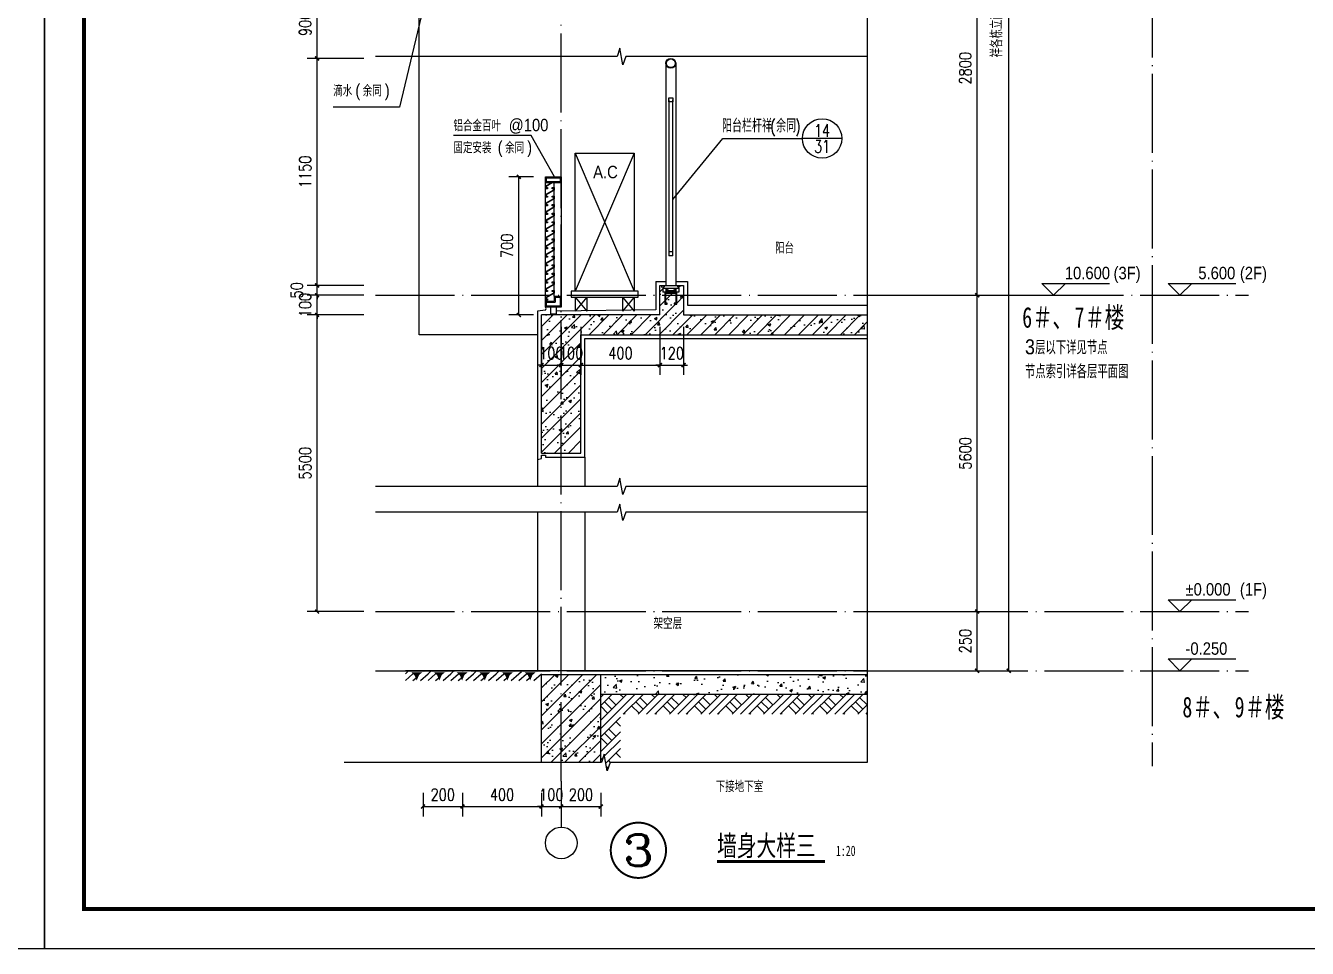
# Model space of a CAD drawing. Extents: x 718358 to 1668613, y -348838 to -159582.
# Drawn here: x 844363 to 850856, y -336671 to -331996 of the extents above; entities that cross this region are included whole.
import ezdxf
from ezdxf.enums import TextEntityAlignment as Align

# ---------------------------------------------------------------- set-up
doc = ezdxf.new("R2010")
doc.units = 0
doc.header["$LTSCALE"] = 1000
doc.linetypes.add('DOTE', pattern=[2.42, 2, -0.2, 0.02, -0.2])
for name, color, linetype in [('AXIS_TEXT', 7, 'Continuous'), ('PUB_TEXT', 10, 'Continuous'), ('建-可见线', 7, 'Continuous'), ('建-图例填充', 251, 'Continuous'), ('建-图框', 4, 'Continuous'), ('建-墙体', 2, 'Continuous'), ('建-尺寸', 73, 'Continuous'), ('建-引出', 3, 'Continuous'), ('建-房间名', 7, 'Continuous'), ('建-标高', 3, 'Continuous'), ('建-楼梯-护栏', 163, 'Continuous'), ('建-空调及空调洞', 70, 'Continuous'), ('建-符号', 3, 'Continuous'), ('建-符号说明', 7, 'Continuous'), ('建-索引', 3, 'Continuous'), ('建-轮廓线', 7, 'Continuous'), ('建-轴标', 3, 'Continuous'), ('建-轴网', 14, 'DOTE'), ('建-门窗剖', 4, 'Continuous'), ('建-阳台', 5, 'Continuous')]:
    doc.layers.add(name, color=color, linetype=linetype)
doc.styles.add('_TCH_DIM', font='gt单线西文.shx', dxfattribs={"width": 0.8, "bigfont": 'gt单线中文.shx'})
doc.styles.add('_TCH_LABEL', font='COMPLEX', dxfattribs={"bigfont": 'GBCBIG'})
doc.styles.add('_TCH_SPACE', font='gt单线西文.shx', dxfattribs={"width": 0.8, "height": 5, "bigfont": 'gt单线中文.shx'})
doc.styles.add('COMPLEX', font='COMPLEX')
doc.styles.add('DIM_FONT', font='SIMPLEX.shx', dxfattribs={"width": 0.8, "bigfont": 'GBCBIG.shx'})
doc.styles.add('黑体字', font='simhei.ttf', dxfattribs={"width": 0.7})
doc.dimstyles.new('DIMN20', dxfattribs={"dimscale": 0.2, "dimtxt": 300, "dimasz": 100, "dimexe": 250, "dimexo": 300, "dimgap": 150, "dimtad": 1, "dimdec": 0, "dimzin": 0, "dimdsep": 46, "dimtxsty": 'DIM_FONT', "dimblk": 'ARCHTICK', "dimcen": 0.09, "dimdle": 1, "dimclrt": 7, "dimazin": 2, "dimtfac": 1, "dimtdec": 0, "dimtix": 1, "dimtmove": 2, "dimatfit": 3, "dimldrblk": 'ARCHTICK', "dimfxl": 1, "dimtolj": 1, "dimtzin": 0, "dimarcsym": 0})

# ---------------------------------------------------------------- blocks, each defined once
blk = doc.blocks.new('ghgdfsdsa')
at = {"layer": '建-楼梯-护栏'}
for p, q in [((915644.9, -350305.3), (915644.9, -351430.3)), ((915694.9, -350305.3), (915694.9, -351430.3)), ((915659.9, -350490.3), (915659.9, -351280.3)), ((915679.9, -351280.3), (915679.9, -350490.3)), ((915679.9, -351260.3), (915659.9, -351260.3)), ((915679.9, -351280.3), (915659.9, -351280.3)), ((915639.9, -351430.3), (915629.9, -351445.3)), ((915629.9, -351445.3), (915629.9, -351465.3)), ((915629.9, -351445.3), (915709.9, -351445.3)), ((915709.9, -351465.3), (915629.9, -351465.3)), ((915639.9, -351430.3), (915699.9, -351430.3)), ((915644.9, -351445.3), (915644.9, -351465.3)), ((915644.9, -351450.3), (915644.9, -351455.3)), ((915644.9, -351460.3), (915644.9, -351465.3)), ((915649.9, -351449.2), (915649.9, -351465.3)), ((915654.9, -351452.1), (915654.9, -351465.3)), ((915659.9, -351454), (915659.9, -351465.3)), ((915664.9, -351455.1), (915664.9, -351465.3)), ((915669.9, -351455.5), (915669.9, -351465.3)), ((915674.9, -351455.1), (915674.9, -351465.3)), ((915679.9, -351454), (915679.9, -351465.3)), ((915684.9, -351452.1), (915684.9, -351465.3)), ((915689.9, -351449.2), (915689.9, -351465.3)), ((915694.9, -351445.3), (915694.9, -351465.3)), ((915694.9, -351450.3), (915694.9, -351455.3)), ((915694.9, -351460.3), (915694.9, -351465.3)), ((915699.9, -351430.3), (915709.9, -351445.3)), ((915709.9, -351445.3), (915709.9, -351465.3))]:
    blk.add_line(p, q, dxfattribs=at)
for points in [[(915659.9, -350480.3), (915679.9, -350480.3), (915679.9, -350500.3), (915659.9, -350500.3)], [(915687.4, -351525.3), (915699.9, -351525.3), (915699.9, -351465.3), (915639.9, -351465.3), (915639.9, -351525.3), (915652.4, -351525.3), (915652.4, -351520.3), (915644.9, -351520.3), (915644.9, -351470.3), (915694.9, -351470.3), (915694.9, -351520.3), (915687.4, -351520.3)]]:
    blk.add_lwpolyline(points, close=True, dxfattribs=at)
for radius in [25, 22]:
    blk.add_circle((915669.9, -350305.3), radius, dxfattribs=at)
blk = doc.blocks.new('edffd')
at = {"layer": '建-门窗剖'}
for p, q in [((462167.4, 66194.4), (462167.4, 66224.4)), ((462167.4, 66224.4), (462212.4, 66224.4)), ((462212.4, 66249.4), (462247.4, 66249.4)), ((462212.4, 66249.4), (462212.4, 66224.4)), ((462217.4, 66244.4), (462242.4, 66244.4)), ((462217.4, 66244.4), (462217.4, 66219.4)), ((462242.4, 66244.4), (462242.4, 66199.4)), ((462247.4, 66249.4), (462247.4, 66194.4)), ((462247.4, 66194.4), (462167.4, 66194.4)), ((462172.4, 66199.4), (462172.4, 66219.4)), ((462172.4, 66219.4), (462217.4, 66219.4)), ((462242.4, 66199.4), (462172.4, 66199.4)), ((462192.4, 66194.4), (462192.4, 66154.4)), ((462192.4, 66159.4), (462222.4, 66159.4)), ((462222.4, 66194.4), (462222.4, 66154.4))]:
    blk.add_line(p, q, dxfattribs=at)
blk = doc.blocks.new('5g')
at = {"layer": '建-轮廓线'}
blk.add_arc((467039.4, 67253.7), 9.28, 306.06425, 53.93575, dxfattribs=at)
at = {"layer": '建-门窗剖'}
for p, q in [((467044.9, 67891.2), (467044.9, 67921.2)), ((467044.9, 67921.2), (467124.9, 67921.2)), ((467049.9, 67896.2), (467049.9, 67916.2)), ((467049.9, 67916.2), (467119.9, 67916.2)), ((467119.9, 67916.2), (467119.9, 67896.2)), ((467124.9, 67921.2), (467124.9, 67891.2)), ((467044.9, 67291.2), (467044.9, 67891.2)), ((467124.9, 67891.2), (467044.9, 67891.2)), ((467119.9, 67896.2), (467049.9, 67896.2)), ((467089.9, 67316.2), (467089.9, 67891.2)), ((467124.9, 67891.2), (467124.9, 67316.2))]:
    blk.add_line(p, q, dxfattribs=at)
blk.add_lwpolyline([(467079.7, 67891.2), (467047.9, 67872.8), (467047.9, 67864.1), (467052.9, 67864.1), (467052.9, 67867.1), (467055.9, 67867.1), (467055.9, 67861.1), (467044.9, 67861.1), (467044.9, 67874.6), (467073.7, 67891.2)], dxfattribs=at)
for points in [[(467078.9, 67867.1), (467089.9, 67867.1), (467089.9, 67853.6), (467047.9, 67829.4), (467047.9, 67820.7), (467052.9, 67820.7), (467052.9, 67823.7), (467055.9, 67823.7), (467055.9, 67817.7), (467044.9, 67817.7), (467044.9, 67831.1), (467086.9, 67855.4), (467086.9, 67864.1), (467081.9, 67864.1), (467081.9, 67861.1), (467078.9, 67861.1)], [(467078.9, 67823.7), (467089.9, 67823.7), (467089.9, 67810.2), (467047.9, 67785.9), (467047.9, 67777.2), (467052.9, 67777.2), (467052.9, 67780.2), (467055.9, 67780.2), (467055.9, 67774.2), (467044.9, 67774.2), (467044.9, 67787.7), (467086.9, 67811.9), (467086.9, 67820.7), (467081.9, 67820.7), (467081.9, 67817.7), (467078.9, 67817.7)], [(467078.9, 67780.2), (467089.9, 67780.2), (467089.9, 67766.7), (467047.9, 67742.5), (467047.9, 67733.8), (467052.9, 67733.8), (467052.9, 67736.8), (467055.9, 67736.8), (467055.9, 67730.8), (467044.9, 67730.8), (467044.9, 67744.2), (467086.9, 67768.5), (467086.9, 67777.2), (467081.9, 67777.2), (467081.9, 67774.2), (467078.9, 67774.2)], [(467078.9, 67736.8), (467089.9, 67736.8), (467089.9, 67723.3), (467047.9, 67699), (467047.9, 67690.3), (467052.9, 67690.3), (467052.9, 67693.3), (467055.9, 67693.3), (467055.9, 67687.3), (467044.9, 67687.3), (467044.9, 67700.8), (467086.9, 67725), (467086.9, 67733.8), (467081.9, 67733.8), (467081.9, 67730.8), (467078.9, 67730.8)], [(467078.9, 67693.3), (467089.9, 67693.3), (467089.9, 67679.9), (467047.9, 67655.6), (467047.9, 67646.9), (467052.9, 67646.9), (467052.9, 67649.9), (467055.9, 67649.9), (467055.9, 67643.9), (467044.9, 67643.9), (467044.9, 67657.3), (467086.9, 67681.6), (467086.9, 67690.3), (467081.9, 67690.3), (467081.9, 67687.3), (467078.9, 67687.3)], [(467078.9, 67649.9), (467089.9, 67649.9), (467089.9, 67636.4), (467047.9, 67612.2), (467047.9, 67603.4), (467052.9, 67603.4), (467052.9, 67606.4), (467055.9, 67606.4), (467055.9, 67600.4), (467044.9, 67600.4), (467044.9, 67613.9), (467086.9, 67638.1), (467086.9, 67646.9), (467081.9, 67646.9), (467081.9, 67643.9), (467078.9, 67643.9)], [(467078.9, 67606.4), (467089.9, 67606.4), (467089.9, 67593), (467047.9, 67568.7), (467047.9, 67560), (467052.9, 67560), (467052.9, 67563), (467055.9, 67563), (467055.9, 67557), (467044.9, 67557), (467044.9, 67570.4), (467086.9, 67594.7), (467086.9, 67603.4), (467081.9, 67603.4), (467081.9, 67600.4), (467078.9, 67600.4)], [(467078.9, 67563), (467089.9, 67563), (467089.9, 67549.5), (467047.9, 67525.3), (467047.9, 67516.5), (467052.9, 67516.5), (467052.9, 67519.5), (467055.9, 67519.5), (467055.9, 67513.5), (467044.9, 67513.5), (467044.9, 67527), (467086.9, 67551.3), (467086.9, 67560), (467081.9, 67560), (467081.9, 67557), (467078.9, 67557)], [(467078.9, 67519.5), (467089.9, 67519.5), (467089.9, 67506.1), (467047.9, 67481.8), (467047.9, 67473.1), (467052.9, 67473.1), (467052.9, 67476.1), (467055.9, 67476.1), (467055.9, 67470.1), (467044.9, 67470.1), (467044.9, 67483.6), (467086.9, 67507.8), (467086.9, 67516.5), (467081.9, 67516.5), (467081.9, 67513.5), (467078.9, 67513.5)], [(467078.9, 67476.1), (467089.9, 67476.1), (467089.9, 67462.6), (467047.9, 67438.4), (467047.9, 67429.6), (467052.9, 67429.6), (467052.9, 67432.6), (467055.9, 67432.6), (467055.9, 67426.6), (467044.9, 67426.6), (467044.9, 67440.1), (467086.9, 67464.4), (467086.9, 67473.1), (467081.9, 67473.1), (467081.9, 67470.1), (467078.9, 67470.1)], [(467078.9, 67432.6), (467089.9, 67432.6), (467089.9, 67419.2), (467047.9, 67394.9), (467047.9, 67386.2), (467052.9, 67386.2), (467052.9, 67389.2), (467055.9, 67389.2), (467055.9, 67383.2), (467044.9, 67383.2), (467044.9, 67396.7), (467086.9, 67420.9), (467086.9, 67429.6), (467081.9, 67429.6), (467081.9, 67426.6), (467078.9, 67426.6)], [(467078.9, 67389.2), (467089.9, 67389.2), (467089.9, 67375.7), (467047.9, 67351.5), (467047.9, 67342.8), (467052.9, 67342.8), (467052.9, 67345.8), (467055.9, 67345.8), (467055.9, 67339.8), (467044.9, 67339.8), (467044.9, 67353.2), (467086.9, 67377.5), (467086.9, 67386.2), (467081.9, 67386.2), (467081.9, 67383.2), (467078.9, 67383.2)], [(467078.9, 67345.8), (467089.9, 67345.8), (467089.9, 67332.3), (467047.9, 67308), (467047.9, 67299.3), (467052.9, 67299.3), (467052.9, 67302.3), (467055.9, 67302.3), (467055.9, 67296.3), (467044.9, 67296.3), (467044.9, 67309.8), (467086.9, 67334), (467086.9, 67342.8), (467081.9, 67342.8), (467081.9, 67339.8), (467078.9, 67339.8)]]:
    blk.add_lwpolyline(points, close=True, dxfattribs=at)
at = {"layer": '建-阳台'}
blk.add_blockref('edffd', (4877.5, 1066.8), dxfattribs=at)
blk = doc.blocks.new('A$C79397209')
at = {"layer": '建-空调及空调洞'}
for p, q in [((0, 0), (-300, -700)), ((-300, 0), (0, -700)), ((-300, 0), (0, 0)), ((-300, -700), (-300, 0)), ((0, 0), (0, -700)), ((-320, -700), (-320, -730)), ((20, -700), (-320, -700)), ((0, -700), (-300, -700)), ((20, -730), (20, -700)), ((-320, -730), (20, -730)), ((-240, -730), (-300, -800)), ((-300, -730), (-240, -800)), ((-300, -730), (-300, -800)), ((-240, -730), (-240, -800)), ((-60, -730), (0, -800)), ((-60, -730), (-59.9, -800)), ((0, -730), (-59.9, -800)), ((0, -730), (0, -800))]:
    blk.add_line(p, q, dxfattribs=at)
at = {"layer": '建-空调及空调洞', "style": '_TCH_DIM', "width": 0.888889}
blk.add_text('A.C', height=63, dxfattribs=at).set_placement((-208.3, -127.2))
blk = doc.blocks.new('_ArchTick')
at = {"color": 0, "linetype": 'ByBlock', "const_width": 0.4}
blk.add_lwpolyline([(-0.5, -0.5), (0.5, 0.5)], dxfattribs=at)
blk = doc.blocks.new('*D1476')
at = {"layer": 'Defpoints', "color": 0, "transparency": 16777216}
for p in [(848726.5, -334964.6), (849183.2, -334964.6), (848726.5, -335264.6)]:
    blk.add_point(p, dxfattribs=at)
at = {"layer": '建-尺寸', "color": 0, "lineweight": -2, "transparency": 16777216}
for p, q in [((848786.5, -334964.6), (849233.2, -334964.6)), ((849183.2, -335264.8), (849183.2, -334964.4)), ((848786.5, -335264.6), (849233.2, -335264.6))]:
    blk.add_line(p, q, dxfattribs=at)
at = {"layer": '建-尺寸', "color": 0, "lineweight": -2, "transparency": 16777216, "xscale": 20, "yscale": 20, "zscale": 20}
for p, rotation in [((849183.2, -334964.6), 90), ((849183.2, -335264.6), 270)]:
    blk.add_blockref('_ArchTick', p, dxfattribs=dict(at, rotation=rotation))
at = {"layer": '建-尺寸', "color": 7, "transparency": 16777216, "insert": (849123.2, -335114.6), "char_height": 60, "attachment_point": 5, "rotation": 90, "style": 'DIM_FONT'}
blk.add_mtext('\\A1;250', dxfattribs=at)
blk = doc.blocks.new('*D1477')
at = {"layer": 'Defpoints', "color": 0, "transparency": 16777216}
for p in [(848726.5, -333361.9), (849183.2, -333361.9), (848726.5, -334964.6)]:
    blk.add_point(p, dxfattribs=at)
at = {"layer": '建-尺寸', "color": 0, "lineweight": -2, "transparency": 16777216}
for p, q in [((848786.5, -333361.9), (849233.2, -333361.9)), ((849183.2, -334964.8), (849183.2, -333361.7)), ((848786.5, -334964.6), (849233.2, -334964.6))]:
    blk.add_line(p, q, dxfattribs=at)
at = {"layer": '建-尺寸', "color": 0, "lineweight": -2, "transparency": 16777216, "xscale": 20, "yscale": 20, "zscale": 20}
for p, rotation in [((849183.2, -333361.9), 90), ((849183.2, -334964.6), 270)]:
    blk.add_blockref('_ArchTick', p, dxfattribs=dict(at, rotation=rotation))
at = {"layer": '建-尺寸', "color": 7, "transparency": 16777216, "insert": (849123.2, -334163.3), "char_height": 60, "attachment_point": 5, "rotation": 90, "style": 'DIM_FONT'}
blk.add_mtext('\\A1;5600', dxfattribs=at)
blk = doc.blocks.new('*D1478')
at = {"layer": 'Defpoints', "color": 0, "transparency": 16777216}
for p in [(848726.5, -331061.9), (849183.2, -331061.9), (848726.5, -333361.9)]:
    blk.add_point(p, dxfattribs=at)
at = {"layer": '建-尺寸', "color": 0, "lineweight": -2, "transparency": 16777216}
for p, q in [((848786.5, -331061.9), (849233.2, -331061.9)), ((849183.2, -333362.1), (849183.2, -331061.7)), ((848786.5, -333361.9), (849233.2, -333361.9))]:
    blk.add_line(p, q, dxfattribs=at)
at = {"layer": '建-尺寸', "color": 0, "lineweight": -2, "transparency": 16777216, "xscale": 20, "yscale": 20, "zscale": 20}
for p, rotation in [((849183.2, -331061.9), 90), ((849183.2, -333361.9), 270)]:
    blk.add_blockref('_ArchTick', p, dxfattribs=dict(at, rotation=rotation))
at = {"layer": '建-尺寸', "color": 7, "transparency": 16777216, "insert": (849123.2, -332211.9), "char_height": 60, "attachment_point": 5, "rotation": 90, "style": 'DIM_FONT'}
blk.add_mtext('\\A1;2800', dxfattribs=at)
blk = doc.blocks.new('*D1495')
at = {"layer": 'Defpoints', "color": 0, "transparency": 16777216}
for p in [(848726.5, -328761.9), (849343.2, -328761.9), (848726.5, -335264.6)]:
    blk.add_point(p, dxfattribs=at)
at = {"layer": '建-尺寸', "color": 0, "lineweight": -2, "transparency": 16777216}
for p, q in [((848786.5, -328761.9), (849393.2, -328761.9)), ((849343.2, -335264.8), (849343.2, -328761.7)), ((848786.5, -335264.6), (849393.2, -335264.6))]:
    blk.add_line(p, q, dxfattribs=at)
at = {"layer": '建-尺寸', "color": 0, "lineweight": -2, "transparency": 16777216, "xscale": 20, "yscale": 20, "zscale": 20}
for p, rotation in [((849343.2, -328761.9), 90), ((849343.2, -335264.6), 270)]:
    blk.add_blockref('_ArchTick', p, dxfattribs=dict(at, rotation=rotation))
at = {"layer": '建-尺寸', "color": 7, "transparency": 16777216, "insert": (849281.2, -332013.3), "char_height": 60, "attachment_point": 5, "rotation": 90, "style": 'DIM_FONT'}
blk.add_mtext('\\A1;祥各栋立面图', dxfattribs=at)
blk = doc.blocks.new('*D1499')
at = {"layer": 'Defpoints', "color": 0, "transparency": 16777216}
for p in [(845839.7, -333461.9), (846136.4, -333461.9), (846136.4, -334964.6)]:
    blk.add_point(p, dxfattribs=at)
at = {"layer": '建-尺寸', "color": 0, "lineweight": -2, "transparency": 16777216}
for p, q in [((846076.4, -333461.9), (845789.7, -333461.9)), ((845839.7, -334964.8), (845839.7, -333461.7)), ((846076.4, -334964.6), (845789.7, -334964.6))]:
    blk.add_line(p, q, dxfattribs=at)
at = {"layer": '建-尺寸', "color": 0, "lineweight": -2, "transparency": 16777216, "xscale": 20, "yscale": 20, "zscale": 20}
for p, rotation in [((845839.7, -333461.9), 90), ((845839.7, -334964.6), 270)]:
    blk.add_blockref('_ArchTick', p, dxfattribs=dict(at, rotation=rotation))
at = {"layer": '建-尺寸', "color": 7, "transparency": 16777216, "insert": (845779.7, -334213.3), "char_height": 60, "attachment_point": 5, "rotation": 90, "style": 'DIM_FONT'}
blk.add_mtext('\\A1;5500', dxfattribs=at)
blk = doc.blocks.new('*D1500')
at = {"layer": 'Defpoints', "color": 0, "transparency": 16777216}
for p in [(845839.7, -333361.9), (846136.4, -333361.9), (846136.4, -333461.9)]:
    blk.add_point(p, dxfattribs=at)
at = {"layer": '建-尺寸', "color": 0, "lineweight": -2, "transparency": 16777216}
for p, q in [((846076.4, -333361.9), (845789.7, -333361.9)), ((845839.7, -333361.9), (845839.7, -333341.9)), ((845839.7, -333461.9), (845839.7, -333361.9)), ((846076.4, -333461.9), (845789.7, -333461.9)), ((845839.7, -333461.9), (845839.7, -333481.9))]:
    blk.add_line(p, q, dxfattribs=at)
at = {"layer": '建-尺寸', "color": 0, "lineweight": -2, "transparency": 16777216, "xscale": 20, "yscale": 20, "zscale": 20}
for p, rotation in [((845839.7, -333361.9), 270), ((845839.7, -333461.9), 90)]:
    blk.add_blockref('_ArchTick', p, dxfattribs=dict(at, rotation=rotation))
at = {"layer": '建-尺寸', "color": 7, "transparency": 16777216, "insert": (845779.7, -333411.9), "char_height": 60, "attachment_point": 5, "rotation": 90, "style": 'DIM_FONT'}
blk.add_mtext('\\A1;100', dxfattribs=at)
blk = doc.blocks.new('*D1501')
at = {"layer": 'Defpoints', "color": 0, "transparency": 16777216}
for p in [(845839.7, -333311.9), (846136.4, -333311.9), (846136.4, -333361.9)]:
    blk.add_point(p, dxfattribs=at)
at = {"layer": '建-尺寸', "color": 0, "lineweight": -2, "transparency": 16777216}
for p, q in [((845839.7, -333311.9), (845839.7, -333291.9)), ((846076.4, -333311.9), (845789.7, -333311.9)), ((846076.4, -333361.9), (845789.7, -333361.9)), ((845839.7, -333361.9), (845839.7, -333311.9)), ((845839.7, -333361.9), (845839.7, -333381.9))]:
    blk.add_line(p, q, dxfattribs=at)
at = {"layer": '建-尺寸', "color": 0, "lineweight": -2, "transparency": 16777216, "xscale": 20, "yscale": 20, "zscale": 20}
for p, rotation in [((845839.7, -333311.9), 270), ((845839.7, -333361.9), 90)]:
    blk.add_blockref('_ArchTick', p, dxfattribs=dict(at, rotation=rotation))
at = {"layer": '建-尺寸', "color": 7, "transparency": 16777216, "insert": (845736.7, -333336.9), "char_height": 60, "attachment_point": 5, "rotation": 90, "style": 'DIM_FONT'}
blk.add_mtext('\\A1;50', dxfattribs=at)
blk = doc.blocks.new('*D1502')
at = {"layer": 'Defpoints', "color": 0, "transparency": 16777216}
for p in [(845839.7, -332161.9), (846136.4, -332161.9), (846136.4, -333311.9)]:
    blk.add_point(p, dxfattribs=at)
at = {"layer": '建-尺寸', "color": 0, "lineweight": -2, "transparency": 16777216}
for p, q in [((846076.4, -332161.9), (845789.7, -332161.9)), ((845839.7, -333312.1), (845839.7, -332161.7)), ((846076.4, -333311.9), (845789.7, -333311.9))]:
    blk.add_line(p, q, dxfattribs=at)
at = {"layer": '建-尺寸', "color": 0, "lineweight": -2, "transparency": 16777216, "xscale": 20, "yscale": 20, "zscale": 20}
for p, rotation in [((845839.7, -332161.9), 90), ((845839.7, -333311.9), 270)]:
    blk.add_blockref('_ArchTick', p, dxfattribs=dict(at, rotation=rotation))
at = {"layer": '建-尺寸', "color": 7, "transparency": 16777216, "insert": (845779.7, -332736.9), "char_height": 60, "attachment_point": 5, "rotation": 90, "style": 'DIM_FONT'}
blk.add_mtext('\\A1;1150', dxfattribs=at)
blk = doc.blocks.new('*D1503')
at = {"layer": 'Defpoints', "color": 0, "transparency": 16777216}
for p in [(845839.7, -331811.9), (846136.4, -331811.9), (846136.4, -332161.9)]:
    blk.add_point(p, dxfattribs=at)
at = {"layer": '建-尺寸', "color": 0, "lineweight": -2, "transparency": 16777216}
for p, q in [((846076.4, -331811.9), (845789.7, -331811.9)), ((845839.7, -332162.1), (845839.7, -331811.7)), ((846076.4, -332161.9), (845789.7, -332161.9))]:
    blk.add_line(p, q, dxfattribs=at)
at = {"layer": '建-尺寸', "color": 0, "lineweight": -2, "transparency": 16777216, "xscale": 20, "yscale": 20, "zscale": 20}
for p, rotation in [((845839.7, -331811.9), 90), ((845839.7, -332161.9), 270)]:
    blk.add_blockref('_ArchTick', p, dxfattribs=dict(at, rotation=rotation))
at = {"layer": '建-尺寸', "color": 7, "transparency": 16777216, "insert": (845779.7, -331986.9), "char_height": 60, "attachment_point": 5, "rotation": 90, "style": 'DIM_FONT'}
blk.add_mtext('\\A1;900', dxfattribs=at)
blk = doc.blocks.new('*D1536')
at = {"layer": 'Defpoints', "color": 0, "transparency": 16777216}
for p in [(846861.6, -332761.9), (846996.3, -332761.9), (846996.3, -333461.9)]:
    blk.add_point(p, dxfattribs=at)
at = {"layer": '建-尺寸', "color": 0, "lineweight": -2, "transparency": 16777216}
for p, q in [((846936.3, -332761.9), (846811.6, -332761.9)), ((846861.6, -333462.1), (846861.6, -332761.7)), ((846936.3, -333461.9), (846811.6, -333461.9))]:
    blk.add_line(p, q, dxfattribs=at)
at = {"layer": '建-尺寸', "color": 0, "lineweight": -2, "transparency": 16777216, "xscale": 20, "yscale": 20, "zscale": 20}
for p, rotation in [((846861.6, -332761.9), 90), ((846861.6, -333461.9), 270)]:
    blk.add_blockref('_ArchTick', p, dxfattribs=dict(at, rotation=rotation))
at = {"layer": '建-尺寸', "color": 7, "transparency": 16777216, "insert": (846801.6, -333111.9), "char_height": 60, "attachment_point": 5, "rotation": 90, "style": 'DIM_FONT'}
blk.add_mtext('\\A1;700', dxfattribs=at)
blk = doc.blocks.new('$LinePat$00000015')
for p, q in [((0, -90), (71, -19)), ((0, -300), (211, -89)), ((210, -300), (286, -224)), ((420, -300), (630, -90))]:
    blk.add_line(p, q)
for points in [[(0, 0), (630, 0), (168, -45), (462, -45)], [(168, -45), (462, -45), (252, -132), (378, -132)], [(252, -132), (378, -132), (315, -300)]]:
    blk.add_solid(points)
blk = doc.blocks.new('*D1538')
at = {"layer": 'Defpoints', "color": 0, "transparency": 16777216}
for p in [(847076.3, -335824), (847276.3, -335824), (847276.3, -335952.6)]:
    blk.add_point(p, dxfattribs=at)
at = {"layer": '建-尺寸', "color": 0, "lineweight": -2, "transparency": 16777216}
for p, q in [((847076.3, -335884), (847076.3, -336002.6)), ((847276.3, -335884), (847276.3, -336002.6)), ((847076.1, -335952.6), (847276.5, -335952.6))]:
    blk.add_line(p, q, dxfattribs=at)
at = {"layer": '建-尺寸', "color": 0, "lineweight": -2, "transparency": 16777216, "xscale": 20, "yscale": 20, "zscale": 20, "rotation": 180}
blk.add_blockref('_ArchTick', (847076.3, -335952.6), dxfattribs=at)
at = {"layer": '建-尺寸', "color": 0, "lineweight": -2, "transparency": 16777216, "xscale": 20, "yscale": 20, "zscale": 20}
blk.add_blockref('_ArchTick', (847276.3, -335952.6), dxfattribs=at)
at = {"layer": '建-尺寸', "color": 7, "transparency": 16777216, "insert": (847176.3, -335892.6), "char_height": 60, "attachment_point": 5, "style": 'DIM_FONT'}
blk.add_mtext('\\A1;200', dxfattribs=at)
blk = doc.blocks.new('*D1539')
at = {"layer": 'Defpoints', "color": 0, "transparency": 16777216}
for p in [(846976.3, -335824), (847076.3, -335824), (847076.3, -335952.6)]:
    blk.add_point(p, dxfattribs=at)
at = {"layer": '建-尺寸', "color": 0, "lineweight": -2, "transparency": 16777216}
for p, q in [((846976.3, -335884), (846976.3, -336002.6)), ((847076.3, -335884), (847076.3, -336002.6)), ((846976.3, -335952.6), (846956.3, -335952.6)), ((846976.3, -335952.6), (847076.3, -335952.6)), ((847076.3, -335952.6), (847096.3, -335952.6))]:
    blk.add_line(p, q, dxfattribs=at)
at = {"layer": '建-尺寸', "color": 0, "lineweight": -2, "transparency": 16777216, "xscale": 20, "yscale": 20, "zscale": 20}
blk.add_blockref('_ArchTick', (846976.3, -335952.6), dxfattribs=at)
at = {"layer": '建-尺寸', "color": 0, "lineweight": -2, "transparency": 16777216, "xscale": 20, "yscale": 20, "zscale": 20, "rotation": 180}
blk.add_blockref('_ArchTick', (847076.3, -335952.6), dxfattribs=at)
at = {"layer": '建-尺寸', "color": 7, "transparency": 16777216, "insert": (847026.3, -335892.6), "char_height": 60, "attachment_point": 5, "style": 'DIM_FONT'}
blk.add_mtext('\\A1;100', dxfattribs=at)
blk = doc.blocks.new('*D1540')
at = {"layer": 'Defpoints', "color": 0, "transparency": 16777216}
for p in [(846576.3, -335824), (846976.3, -335824), (846976.3, -335952.6)]:
    blk.add_point(p, dxfattribs=at)
at = {"layer": '建-尺寸', "color": 0, "lineweight": -2, "transparency": 16777216}
for p, q in [((846576.3, -335884), (846576.3, -336002.6)), ((846976.3, -335884), (846976.3, -336002.6)), ((846576.1, -335952.6), (846976.5, -335952.6))]:
    blk.add_line(p, q, dxfattribs=at)
at = {"layer": '建-尺寸', "color": 0, "lineweight": -2, "transparency": 16777216, "xscale": 20, "yscale": 20, "zscale": 20, "rotation": 180}
blk.add_blockref('_ArchTick', (846576.3, -335952.6), dxfattribs=at)
at = {"layer": '建-尺寸', "color": 0, "lineweight": -2, "transparency": 16777216, "xscale": 20, "yscale": 20, "zscale": 20}
blk.add_blockref('_ArchTick', (846976.3, -335952.6), dxfattribs=at)
at = {"layer": '建-尺寸', "color": 7, "transparency": 16777216, "insert": (846776.3, -335892.6), "char_height": 60, "attachment_point": 5, "style": 'DIM_FONT'}
blk.add_mtext('\\A1;400', dxfattribs=at)
blk = doc.blocks.new('*D1541')
at = {"layer": 'Defpoints', "color": 0, "transparency": 16777216}
for p in [(846376.3, -335824), (846576.3, -335824), (846576.3, -335952.6)]:
    blk.add_point(p, dxfattribs=at)
at = {"layer": '建-尺寸', "color": 0, "lineweight": -2, "transparency": 16777216}
for p, q in [((846376.3, -335884), (846376.3, -336002.6)), ((846576.3, -335884), (846576.3, -336002.6)), ((846376.1, -335952.6), (846576.5, -335952.6))]:
    blk.add_line(p, q, dxfattribs=at)
at = {"layer": '建-尺寸', "color": 0, "lineweight": -2, "transparency": 16777216, "xscale": 20, "yscale": 20, "zscale": 20, "rotation": 180}
blk.add_blockref('_ArchTick', (846376.3, -335952.6), dxfattribs=at)
at = {"layer": '建-尺寸', "color": 0, "lineweight": -2, "transparency": 16777216, "xscale": 20, "yscale": 20, "zscale": 20}
blk.add_blockref('_ArchTick', (846576.3, -335952.6), dxfattribs=at)
at = {"layer": '建-尺寸', "color": 7, "transparency": 16777216, "insert": (846476.3, -335892.6), "char_height": 60, "attachment_point": 5, "style": 'DIM_FONT'}
blk.add_mtext('\\A1;200', dxfattribs=at)
blk = doc.blocks.new('_AXISO')
blk.add_circle((0, 0), 0.5)
at = {"layer": 'AXIS_TEXT', "style": 'COMPLEX', "width": 1.041667}
blk.add_attdef('A', text='', height=0.56, dxfattribs=at).set_placement((-0.25, -0.28), (0.25, -0.28), align=Align.FIT)
blk = doc.blocks.new('*D2894')
at = {"layer": 'Defpoints', "color": 0, "transparency": 16777216}
for p in [(846976.3, -333461.9), (847076.3, -333461.9), (847076.3, -333715.7)]:
    blk.add_point(p, dxfattribs=at)
at = {"layer": '建-尺寸', "color": 0, "lineweight": -2, "transparency": 16777216}
for p, q in [((846976.3, -333521.9), (846976.3, -333765.7)), ((847076.3, -333521.9), (847076.3, -333765.7)), ((846976.3, -333715.7), (846956.3, -333715.7)), ((846976.3, -333715.7), (847076.3, -333715.7)), ((847076.3, -333715.7), (847096.3, -333715.7))]:
    blk.add_line(p, q, dxfattribs=at)
at = {"layer": '建-尺寸', "color": 0, "lineweight": -2, "transparency": 16777216, "xscale": 20, "yscale": 20, "zscale": 20}
blk.add_blockref('_ArchTick', (846976.3, -333715.7), dxfattribs=at)
at = {"layer": '建-尺寸', "color": 0, "lineweight": -2, "transparency": 16777216, "xscale": 20, "yscale": 20, "zscale": 20, "rotation": 180}
blk.add_blockref('_ArchTick', (847076.3, -333715.7), dxfattribs=at)
at = {"layer": '建-尺寸', "color": 7, "transparency": 16777216, "insert": (847026.3, -333655.7), "char_height": 60, "attachment_point": 5, "style": 'DIM_FONT'}
blk.add_mtext('\\A1;100', dxfattribs=at)
blk = doc.blocks.new('*D2895')
at = {"layer": 'Defpoints', "color": 0, "transparency": 16777216}
for p in [(847076.3, -333461.9), (847176.3, -333461.9), (847176.3, -333715.7)]:
    blk.add_point(p, dxfattribs=at)
at = {"layer": '建-尺寸', "color": 0, "lineweight": -2, "transparency": 16777216}
for p, q in [((847076.3, -333521.9), (847076.3, -333765.7)), ((847176.3, -333521.9), (847176.3, -333765.7)), ((847076.3, -333715.7), (847056.3, -333715.7)), ((847076.3, -333715.7), (847176.3, -333715.7)), ((847176.3, -333715.7), (847196.3, -333715.7))]:
    blk.add_line(p, q, dxfattribs=at)
at = {"layer": '建-尺寸', "color": 0, "lineweight": -2, "transparency": 16777216, "xscale": 20, "yscale": 20, "zscale": 20}
blk.add_blockref('_ArchTick', (847076.3, -333715.7), dxfattribs=at)
at = {"layer": '建-尺寸', "color": 0, "lineweight": -2, "transparency": 16777216, "xscale": 20, "yscale": 20, "zscale": 20, "rotation": 180}
blk.add_blockref('_ArchTick', (847176.3, -333715.7), dxfattribs=at)
at = {"layer": '建-尺寸', "color": 7, "transparency": 16777216, "insert": (847126.3, -333655.7), "char_height": 60, "attachment_point": 5, "style": 'DIM_FONT'}
blk.add_mtext('\\A1;100', dxfattribs=at)
blk = doc.blocks.new('*D2896')
at = {"layer": 'Defpoints', "color": 0, "transparency": 16777216}
for p in [(847176.3, -333461.9), (847576.3, -333461.9), (847576.3, -333715.7)]:
    blk.add_point(p, dxfattribs=at)
at = {"layer": '建-尺寸', "color": 0, "lineweight": -2, "transparency": 16777216}
for p, q in [((847176.3, -333521.9), (847176.3, -333765.7)), ((847576.3, -333521.9), (847576.3, -333765.7)), ((847176.1, -333715.7), (847576.5, -333715.7))]:
    blk.add_line(p, q, dxfattribs=at)
at = {"layer": '建-尺寸', "color": 0, "lineweight": -2, "transparency": 16777216, "xscale": 20, "yscale": 20, "zscale": 20, "rotation": 180}
blk.add_blockref('_ArchTick', (847176.3, -333715.7), dxfattribs=at)
at = {"layer": '建-尺寸', "color": 0, "lineweight": -2, "transparency": 16777216, "xscale": 20, "yscale": 20, "zscale": 20}
blk.add_blockref('_ArchTick', (847576.3, -333715.7), dxfattribs=at)
at = {"layer": '建-尺寸', "color": 7, "transparency": 16777216, "insert": (847376.3, -333655.7), "char_height": 60, "attachment_point": 5, "style": 'DIM_FONT'}
blk.add_mtext('\\A1;400', dxfattribs=at)
blk = doc.blocks.new('*D2897')
at = {"layer": 'Defpoints', "color": 0, "transparency": 16777216}
for p in [(847576.3, -333461.9), (847696.3, -333461.9), (847696.3, -333715.7)]:
    blk.add_point(p, dxfattribs=at)
at = {"layer": '建-尺寸', "color": 0, "lineweight": -2, "transparency": 16777216}
for p, q in [((847576.3, -333521.9), (847576.3, -333765.7)), ((847696.3, -333521.9), (847696.3, -333765.7)), ((847576.3, -333715.7), (847556.3, -333715.7)), ((847576.3, -333715.7), (847696.3, -333715.7)), ((847696.3, -333715.7), (847716.3, -333715.7))]:
    blk.add_line(p, q, dxfattribs=at)
at = {"layer": '建-尺寸', "color": 0, "lineweight": -2, "transparency": 16777216, "xscale": 20, "yscale": 20, "zscale": 20}
blk.add_blockref('_ArchTick', (847576.3, -333715.7), dxfattribs=at)
at = {"layer": '建-尺寸', "color": 0, "lineweight": -2, "transparency": 16777216, "xscale": 20, "yscale": 20, "zscale": 20, "rotation": 180}
blk.add_blockref('_ArchTick', (847696.3, -333715.7), dxfattribs=at)
at = {"layer": '建-尺寸', "color": 7, "transparency": 16777216, "insert": (847636.3, -333655.7), "char_height": 60, "attachment_point": 5, "style": 'DIM_FONT'}
blk.add_mtext('\\A1;120', dxfattribs=at)

msp = doc.modelspace()

# ---------------------------------------------------------------- hatches: boundary and pattern name
at = {"layer": '建-图例填充'}
h = msp.add_hatch(dxfattribs=at)
h.set_pattern_fill('钢筋混凝土', color=256, scale=20, style=0)
h.set_pattern_definition([(45, (-512.56, 0), (-35.355339, 35.355339), []), (50, (-512.56, 0), (143.452037, -12.550427), [15, -165]), (355, (-512.56, 0), (-27.750267, 150.438427), [12, -132]), (100.4514, (-500.6, -1.05), (115.701876, 137.887908), [12.748038, -140.228422]), (46.1842, (-512.56, 40), (213.44821, -33.103803), [22.5, -247.5]), (96.6356, (-494.77, 37.24), (186.93254, 194.823574), [19.12206, -210.3426]), (351.1842, (-512.56, 40), (186.93239, 194.82372), [18, -198]), (21, (-492.56, 30), (119.38141, -80.523778), [15, -165]), (326, (-492.56, 30), (48.663066, 145.03001), [12, -132]), (71.4514, (-482.61, 23.29), (168.044526, 64.5061), [12.748038, -140.228422]), (37.5, (-512.56, 0), (2.431971, 66.5787708), [0, -130.4, 0, -134, 0, -132.5]), (7.5, (-512.56, 0), (52.6139075, 78.8823424), [0, -76.4, 0, -127.4, 0, -50.5]), (327.5, (-557.16, 0), (106.7644872, -4.5109743), [0, -50, 0, -156, 0, -207]), (317.5, (-577.16, 0), (116.637234, 20.020996), [0, -65, 0, -103.6, 0, -147])])
h.paths.add_polyline_path([(847576.3, -333461.9), (846976.3, -333461.9), (846976.3, -334161.9), (847176.3, -334161.9), (847176.3, -333561.9), (848626.5, -333561.9), (848626.5, -333461.9), (847696.3, -333461.9), (847696.3, -333311.9), (847661.3, -333311.9), (847671.3, -333326.9), (847671.3, -333346.9), (847661.3, -333346.9), (847661.3, -333406.9), (847648.8, -333406.9), (847648.8, -333401.9), (847656.3, -333401.9), (847656.3, -333351.9), (847606.3, -333351.9), (847606.3, -333401.9), (847613.8, -333401.9), (847613.8, -333406.9), (847601.3, -333406.9), (847601.3, -333346.9), (847591.3, -333346.9), (847591.3, -333326.9), (847601.3, -333311.9), (847576.3, -333311.9)])
h = msp.add_hatch(dxfattribs=at)
h.set_pattern_fill('钢筋混凝土', color=256, scale=20, style=0)
h.set_pattern_definition([(45, (-69838.664, 18645.77), (-35.355339, 35.355339), []), (50, (-69838.66, 18645.77), (143.452037, -12.550427), [15, -165]), (355, (-69838.66, 18645.77), (-27.750267, 150.438427), [12, -132]), (100.4514, (-69826.71, 18644.72), (115.701876, 137.887908), [12.748038, -140.228422]), (46.1842, (-69838.66, 18685.77), (213.44821, -33.103803), [22.5, -247.5]), (96.6356, (-69820.88, 18683), (186.93254, 194.823574), [19.12206, -210.3426]), (351.1842, (-69838.66, 18685.77), (186.93239, 194.82372), [18, -198]), (21, (-69818.66, 18675.77), (119.38141, -80.523778), [15, -165]), (326, (-69818.66, 18675.77), (48.663066, 145.03001), [12, -132]), (71.4514, (-69808.72, 18669.06), (168.044526, 64.5061), [12.748038, -140.228422]), (37.5, (-69838.664, 18645.77), (2.431971, 66.5787708), [0, -130.4, 0, -134, 0, -132.5]), (7.5, (-69838.664, 18645.77), (52.6139075, 78.8823424), [0, -76.4, 0, -127.4, 0, -50.5]), (327.5, (-69883.264, 18645.77), (106.7644872, -4.5109743), [0, -50, 0, -156, 0, -207]), (317.5, (-69903.26, 18645.77), (116.637234, 20.0209965), [0, -65, 0, -103.6, 0, -147])])
h.paths.add_polyline_path([(846976.3, -335729.1), (847276.3, -335729.1), (847276.3, -335284.6), (846976.3, -335284.6)])
h = msp.add_hatch(dxfattribs=at)
h.set_pattern_fill('混凝土', color=256, scale=20, style=0)
h.set_pattern_definition([(50, (-512.56, 0), (143.452037, -12.550427), [15, -165]), (355, (-512.56, 0), (-27.750267, 150.438427), [12, -132]), (100.4514, (-500.6, -1.05), (115.701876, 137.887908), [12.748038, -140.228422]), (46.1842, (-512.56, 40), (213.44821, -33.103803), [22.5, -247.5]), (96.6356, (-494.77, 37.24), (186.93254, 194.823574), [19.12206, -210.3426]), (351.1842, (-512.56, 40), (186.93239, 194.82372), [18, -198]), (21, (-492.56, 30), (119.38141, -80.523778), [15, -165]), (326, (-492.56, 30), (48.663066, 145.03001), [12, -132]), (71.4514, (-482.61, 23.29), (168.044526, 64.5061), [12.748038, -140.228422]), (37.5, (-512.56, 0), (2.431971, 66.5787708), [0, -130.4, 0, -134, 0, -132.5]), (7.5, (-512.56, 0), (52.6139075, 78.8823424), [0, -76.4, 0, -127.4, 0, -50.5]), (327.5, (-557.16, 0), (106.7644872, -4.5109743), [0, -50, 0, -156, 0, -207]), (317.5, (-577.16, 0), (116.637234, 20.020996), [0, -65, 0, -103.6, 0, -147])])
h.paths.add_polyline_path([(847276.3, -335284.6), (847276.3, -335384.6), (848626.5, -335384.6), (848626.5, -335284.6)])
h = msp.add_hatch(dxfattribs=at)
h.set_pattern_fill('夯实土壤', color=256, scale=20, style=0)
h.set_pattern_definition([(45, (-488.96, 0), (-79.478802, 79.478802), []), (45, (-446.96, 0), (-79.478802, 79.478802), []), (45, (-404.96, 0), (-79.478802, 79.478802), []), (135, (-488.96, 0), (-79.478802, -79.478802), [53, -59.4]), (135, (-467.96, 21), (-79.478802, -79.478802), [53, -59.4]), (135, (-446.96, 42), (-79.478802, -79.478802), [53, -59.4])])
h.paths.add_polyline_path([(848626.5, -335484.6), (848626.5, -335384.6), (847276.3, -335384.6), (847276.3, -335729.1), (847279.5, -335729.1), (847294.4, -335687.1), (847309.2, -335771.1), (847324.5, -335729.1), (847376.3, -335729.1), (847376.3, -335484.6)])

# ---------------------------------------------------------------- linework, layer by layer
at = {"layer": '建-可见线'}
for p, q in [((847556.3, -333291.9), (847606.3, -333291.9)), ((847656.3, -333291.9), (847716.3, -333291.9)), ((847716.3, -333291.9), (847716.3, -333411.9)), ((847716.3, -333411.9), (848626.5, -333411.9)), ((848626.5, -335264.6), (846287, -335264.6))]:
    msp.add_line(p, q, dxfattribs=at)
for points in [[(847556.3, -333291.9), (847556.3, -333436.3), (847051.3, -333441.9)], [(846996.3, -333436.9), (846956.3, -333441.9), (846956.3, -334193.6), (846956.3, -334193.6), (846976.3, -334188.5), (846976.3, -334181.9), (846976.3, -334171.9), (846996.3, -334171.9), (846996.3, -334181.9), (847196.3, -334181.9), (847196.3, -333581.9), (848626.5, -333581.9)]]:
    msp.add_lwpolyline(points, dxfattribs=at)
at = {"layer": '建-图框'}
for points in [[(832578.5, -319851.3), (832578.5, -336671.3), (844458.5, -336671.3), (844458.5, -319851.3)], [(844458.5, -319851.3), (844458.5, -336671.3), (856338.5, -336671.3), (856338.5, -319851.3)]]:
    msp.add_lwpolyline(points, close=True, dxfattribs=at)
at = {"layer": '建-图框', "const_width": 20}
msp.add_lwpolyline([(844658.5, -320351.3), (844658.5, -336471.3), (856138.5, -336471.3), (856138.5, -320351.3)], close=True, dxfattribs=at)
at = {"layer": '建-墙体'}
for p, q in [((847576.3, -333461.9), (847576.3, -333311.9)), ((847576.3, -333311.9), (847696.3, -333311.9)), ((847696.3, -333311.9), (847696.3, -333461.9)), ((846976.3, -334161.9), (846976.3, -333461.9)), ((847096.3, -333461.9), (846976.3, -333461.9)), ((847576.3, -333461.9), (847096.3, -333461.9)), ((847696.3, -333461.9), (848626.5, -333461.9)), ((847176.3, -333561.9), (848626.5, -333561.9)), ((847176.3, -334161.9), (847176.3, -333561.9)), ((846976.3, -334161.9), (847176.3, -334161.9)), ((848626.5, -335284.6), (846976.3, -335284.6)), ((846976.3, -335729.1), (846976.3, -335284.6)), ((847276.3, -335729.1), (847276.3, -335284.6)), ((848626.5, -335384.6), (847276.3, -335384.6))]:
    msp.add_line(p, q, dxfattribs=at)
at = {"layer": '建-引出'}
for p, q in [((846386.3, -331871.9), (846256.6, -332408.8)), ((846256.6, -332408.8), (845921.4, -332408.8)), ((846923.8, -332552), (846530.5, -332552)), ((847042.9, -332761.9), (846923.8, -332552))]:
    msp.add_line(p, q, dxfattribs=at)
at = {"layer": '建-标高'}
for p, q in [((849569.9, -333361.9), (849509.9, -333301.9)), ((849509.9, -333301.9), (849853.9, -333301.9)), ((849569.9, -333361.9), (849629.9, -333301.9)), ((850209.8, -333361.9), (850149.8, -333301.9)), ((850149.8, -333301.9), (850493.9, -333301.9)), ((850209.8, -333361.9), (850269.8, -333301.9)), ((849206.5, -333361.9), (849629.9, -333361.9)), ((850209.8, -334964.6), (850149.8, -334904.6)), ((850149.8, -334904.6), (850493.9, -334904.6)), ((850209.8, -334964.6), (850269.8, -334904.6)), ((850209.8, -335264.6), (850149.8, -335204.6)), ((850149.8, -335204.6), (850493.9, -335204.6)), ((850209.8, -335264.6), (850269.8, -335204.6))]:
    msp.add_line(p, q, dxfattribs=at)
at = {"layer": '建-符号'}
for points in [[(848626.5, -320704.7), (848626.5, -328194.4), (848668.5, -328209.7), (848584.5, -328224.5), (848626.5, -328239.4), (848626.5, -335729.1)], [(848626.5, -332152), (847403.9, -332152), (847388.7, -332194), (847373.8, -332110), (847358.9, -332152), (846136.4, -332152)], [(848626.5, -334330.3), (847403.9, -334330.3), (847388.7, -334372.3), (847373.8, -334288.3), (847358.9, -334330.3), (846136.4, -334330.3)], [(848626.5, -334461.9), (847403.9, -334461.9), (847388.7, -334503.9), (847373.8, -334419.9), (847358.9, -334461.9), (846136.4, -334461.9)], [(848626.5, -335729.1), (847324.5, -335729.1), (847309.2, -335771.1), (847294.4, -335687.1), (847279.5, -335729.1), (845977.4, -335729.1)]]:
    msp.add_lwpolyline(points, dxfattribs=at)
at = {"layer": '建-符号', "const_width": 10}
msp.add_lwpolyline([(847607.2, -336174.3, 1), (847327.2, -336174.3, 1)], format="xyb", close=True, dxfattribs=at)
at = {"layer": '建-符号', "const_width": 14}
msp.add_lwpolyline([(847866, -336230.9), (848411.7, -336230.9)], dxfattribs=at)
at = {"layer": '建-索引'}
for p, q in [((847641.3, -332876.4), (847894.5, -332567.7)), ((847894.5, -332567.7), (848297.7, -332567.7)), ((848497.7, -332567.7), (848297.7, -332567.7))]:
    msp.add_line(p, q, dxfattribs=at)
msp.add_circle((848397.7, -332567.7), 100, dxfattribs=at)
at = {"layer": '建-轮廓线', "color": 253}
for p, q in [((846356.3, -333561.9), (846356.3, -331881.9)), ((846956.3, -333561.9), (846356.3, -333561.9)), ((846956.3, -334193.6), (846956.3, -334330.3)), ((847196.3, -334181.9), (847196.3, -334330.3)), ((846956.3, -334461.9), (846956.3, -335264.6)), ((847196.3, -334461.9), (847196.3, -335264.6))]:
    msp.add_line(p, q, dxfattribs=at)
at = {"layer": '建-轴标'}
msp.add_line((847076.3, -335823.4), (847076.3, -336056.8), dxfattribs=at)
at = {"layer": '建-轴网', "ltscale": 0.2}
for p, q in [((850069.8, -320624.8), (850069.8, -335747.6)), ((847076.3, -335824), (847076.3, -320683.3)), ((846136.4, -333361.9), (850558.1, -333361.9)), ((846136.4, -334964.6), (850558.1, -334964.6)), ((846136.4, -335264.6), (850558.1, -335264.6))]:
    msp.add_line(p, q, dxfattribs=at)

# ---------------------------------------------------------------- block references
at = {"layer": '建-可见线'}
msp.add_blockref('ghgdfsdsa', (-68038.7, 18118.4), dxfattribs=at)
at = {"layer": '建-图例填充', "xscale": 0.1823539814821269, "yscale": 0.16, "zscale": 0.16, "rotation": 1.421018318378495e-08}
for p in [(846287, -335266), (846401.8, -335266), (846516.7, -335266), (846631.6, -335266), (846746.5, -335266), (846861.4, -335266)]:
    msp.add_blockref('$LinePat$00000015', p, dxfattribs=at)
at = {"layer": '建-空调及空调洞'}
msp.add_blockref('A$C79397209', (847446.3, -332641.9), dxfattribs=at)
at = {"layer": '建-轴标', "xscale": 160, "yscale": 160, "zscale": 160}
msp.add_blockref('_AXISO', (847076.3, -336136.8), dxfattribs=at)
at = {"layer": '建-阳台'}
msp.add_blockref('5g', (379951.4, -400683.2), dxfattribs=at)

# ---------------------------------------------------------------- texts
at = {"layer": 'PUB_TEXT', "style": '_TCH_LABEL', "width": 1.5}
msp.add_text('3', height=158.4, dxfattribs=at).set_placement((847388, -336253.5), (847546.4, -336253.5), align=Align.FIT)
at = {"layer": '建-引出', "style": '_TCH_DIM'}
for s, height, width, p in [('滴水', 57.32, 0.8, (845921.4, -332354.8)), ('(', 63, 0.888889, (846033.4, -332354.8)), ('余同', 57.32, 0.8, (846070.7, -332354.8)), (')', 63, 0.888889, (846182.7, -332354.8)), ('@100', 63, 0.888889, (846810.5, -332531)), ('铝合金百叶', 57.32, 0.8, (846530.5, -332531)), ('固定安装', 57.32, 0.8, (846530.5, -332643)), ('(', 63, 0.888889, (846754.5, -332643)), ('余同', 57.32, 0.8, (846791.8, -332643)), (')', 63, 0.888889, (846903.8, -332643))]:
    msp.add_text(s, height=height, dxfattribs=dict(at, width=width)).set_placement(p)
at = {"layer": '建-房间名', "style": '_TCH_SPACE', "width": 0.8}
for s, p in [('阳台', (848159.2, -333150.9)), ('架空层', (847544.1, -335053.5)), ('下接地下室', (847858.7, -335879.7))]:
    msp.add_text(s, height=57.32, dxfattribs=at).set_placement(p)
at = {"layer": '建-标高', "style": '_TCH_DIM', "width": 0.888889}
for s, p in [('10.600', (849627.1, -333280.9)), ('(3F)', (849873.9, -333280.9)), ('5.600', (850303.3, -333280.9)), ('(2F)', (850513.9, -333280.9)), ('%%P0.000', (850238.3, -334883.6)), ('(1F)', (850513.9, -334883.6)), ('-0.250', (850238.3, -335183.6))]:
    msp.add_text(s, height=63, dxfattribs=at).set_placement(p)
at = {"layer": '建-符号', "color": 7, "style": '黑体字', "width": 0.7}
for s, height, p in [('6', 104.6, (849411.5, -333526.5, 0)), ('＃、', 104.56, (849464.4, -333526.5, 0)), ('7', 104.6, (849676.2, -333526.5, 0)), ('＃楼', 104.56, (849729.1, -333526.5, 0)), ('＃楼', 104.56, (850540.4, -335500.7, 0)), ('8', 104.6, (850222.9, -335500.7, 0)), ('＃、', 104.56, (850275.8, -335500.7, 0)), ('9', 104.6, (850487.5, -335500.7, 0))]:
    msp.add_text(s, height=height, dxfattribs=at).set_placement(p)
at = {"layer": '建-符号说明'}
for s, height, style, width, p in [('3', 75.7, '_TCH_DIM', 0.888889, (849425.6, -333661.2)), ('层以下详见节点', 68.9, '_TCH_DIM', 0.8, (849476.9, -333661.2)), ('节点索引详各层平面图', 68.9, '_TCH_DIM', 0.8, (849425.6, -333782.7)), ('墙身大样三', 104.56, '黑体字', 0.7, (847866, -336202.9, 0)), ('1:20', 52.28, '黑体字', 0.7, (848467.7, -336202.9, 0))]:
    msp.add_text(s, height=height, dxfattribs=dict(at, style=style, width=width)).set_placement(p)
at = {"layer": '建-索引', "style": '_TCH_LABEL'}
for s, p in [('阳台栏杆祥', (847890.7, -332536.6)), ('余同', (848164.4, -332536.6))]:
    msp.add_text(s, height=67.52, dxfattribs=at).set_placement(p)
at = {"layer": '建-索引', "style": '_TCH_LABEL', "width": 0.705882}
for s, p in [('(', (848136.4, -332536.6)), (')', (848262.7, -332536.6))]:
    msp.add_text(s, height=59.5, dxfattribs=at).set_placement(p)
at = {"layer": '建-索引', "style": '_TCH_LABEL'}
for s, width, p, p2 in [('14', 0.846774, (848357.5, -332559.7), (848438, -332559.7)), ('31', 0.9375, (848357.5, -332640.2), (848438, -332640.2))]:
    msp.add_text(s, height=64.4, dxfattribs=dict(at, width=width)).set_placement(p, p2, align=Align.FIT)

# ---------------------------------------------------------------- dimensions: what is measured, and where the dimension line sits
at = {"layer": '建-尺寸'}
for p1, p2, distance, text, picture, middle in [((848726.5, -335264.6), (848726.5, -328761.9), -616.7, '祥各栋立面图', '*D1495', (849281.2, -332013.3)), ((848726.5, -333361.9), (848726.5, -331061.9), -456.7, '2800', '*D1478', (849123.2, -332211.9)), ((846136.4, -332161.9), (846136.4, -331811.9), 296.7, '900', '*D1503', (845779.7, -331986.9)), ((848726.5, -334964.6), (848726.5, -333361.9), -456.7, '5600', '*D1477', (849123.2, -334163.3)), ((846136.4, -334964.6), (846136.4, -333461.9), 296.7, '5500', '*D1499', (845779.7, -334213.3)), ((848726.5, -335264.6), (848726.5, -334964.6), -456.7, '250', '*D1476', (849123.2, -335114.6))]:
    dim = msp.add_aligned_dim(p1=p1, p2=p2, distance=distance, text=text, dimstyle='DIMN20', dxfattribs=at)
    dim.commit()
    dim.dimension.update_dxf_attribs({"geometry": picture, "text_midpoint": middle})
for p1, p2, distance, picture, middle in [((846136.4, -333311.9), (846136.4, -332161.9), 296.7, '*D1502', (845779.7, -332736.9)), ((846996.3, -333461.9), (846996.3, -332761.9), 134.6, '*D1536', (846801.6, -333111.9)), ((846136.4, -333461.9), (846136.4, -333361.9), 296.7, '*D1500', (845779.7, -333411.9)), ((846976.3, -333461.9), (847076.3, -333461.9), -253.7, '*D2894', (847026.3, -333655.7)), ((847076.3, -333461.9), (847176.3, -333461.9), -253.7, '*D2895', (847126.3, -333655.7)), ((847176.3, -333461.9), (847576.3, -333461.9), -253.7, '*D2896', (847376.3, -333655.7)), ((847576.3, -333461.9), (847696.3, -333461.9), -253.7, '*D2897', (847636.3, -333655.7)), ((846376.3, -335824), (846576.3, -335824), -128.6, '*D1541', (846476.3, -335892.6)), ((846576.3, -335824), (846976.3, -335824), -128.6, '*D1540', (846776.3, -335892.6)), ((846976.3, -335824), (847076.3, -335824), -128.6, '*D1539', (847026.3, -335892.6)), ((847076.3, -335824), (847276.3, -335824), -128.6, '*D1538', (847176.3, -335892.6))]:
    dim = msp.add_aligned_dim(p1=p1, p2=p2, distance=distance, dimstyle='DIMN20', dxfattribs=at)
    dim.commit()
    dim.dimension.update_dxf_attribs({"geometry": picture, "text_midpoint": middle})
dim = msp.add_linear_dim(base=(845839.7, -333311.9), p1=(846136.4, -333361.9), p2=(846136.4, -333311.9), angle=90, dimstyle='DIMN20', dxfattribs=at)
dim.commit()
dim.dimension.update_dxf_attribs({"geometry": '*D1501', "text_midpoint": (845736.7, -333336.9), "dimtype": 161})

doc.saveas('drawing.dxf')
